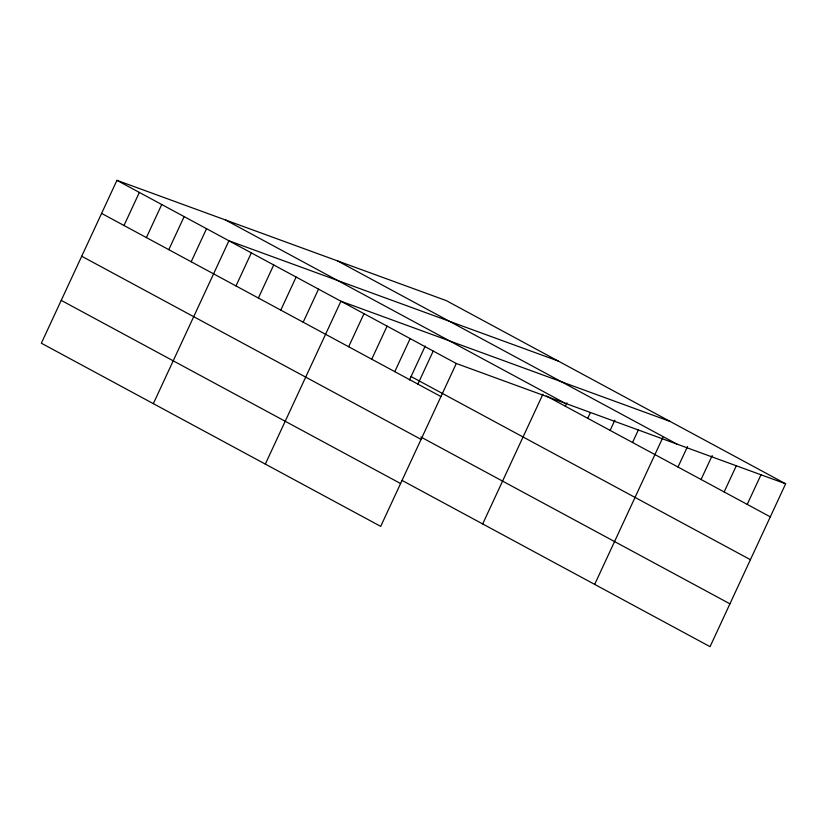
<?xml version="1.0" encoding="UTF-8"?>
<svg xmlns="http://www.w3.org/2000/svg" width="827" height="827" viewBox="0 0 827 827"><rect width="100%" height="100%" fill="white"/><g stroke="black" fill="none" stroke-linecap="round" stroke-linejoin="round"><path stroke-width="1.24" d="M785.65 483.795L446.301 300.625L116.948 180.338L41.35 343.205L380.699 526.375L456.297 363.498L785.65 483.795L710.052 646.662L402.056 480.425M123.998 225.492L139.35 192.433M146.4 237.576L161.741 204.517M168.791 249.671L184.142 216.602M191.192 261.756L206.543 228.697M153.336 403.648L228.934 240.781L558.287 361.068M235.984 285.935L251.336 252.876M258.386 298.02L273.727 264.96M280.777 310.115L296.128 277.045M303.178 322.199L318.529 289.14M265.322 464.092L340.92 301.224L670.273 421.512M348.653 346.74L363.994 313.681M371.726 359.197L387.077 326.138M394.799 371.654L410.151 338.594M409.458 380.017L425.202 346.089M417.873 384.11L433.224 351.041M482.689 523.946L542.936 394.138M565.337 406.222L566.929 402.801M587.728 418.317L590.375 412.611M610.13 430.402L614.895 420.137M632.531 442.486L638.351 429.947M594.675 584.389L662.861 437.473M677.995 467.038L687.526 446.508M701.079 479.484L712.192 455.543M724.152 491.941L736.319 465.725M747.226 504.398L760.985 474.76M337.612 260.939L676.962 444.099M225.637 220.034L564.986 403.194M546.296 395.947L770.299 516.854M116.948 180.338L456.297 363.498M411.071 376.533L750.42 559.693M101.607 213.407L440.956 396.567M420.819 436.987L729.931 603.824M81.718 256.236L421.067 439.395M61.229 300.377L400.578 483.537"/></g></svg>
